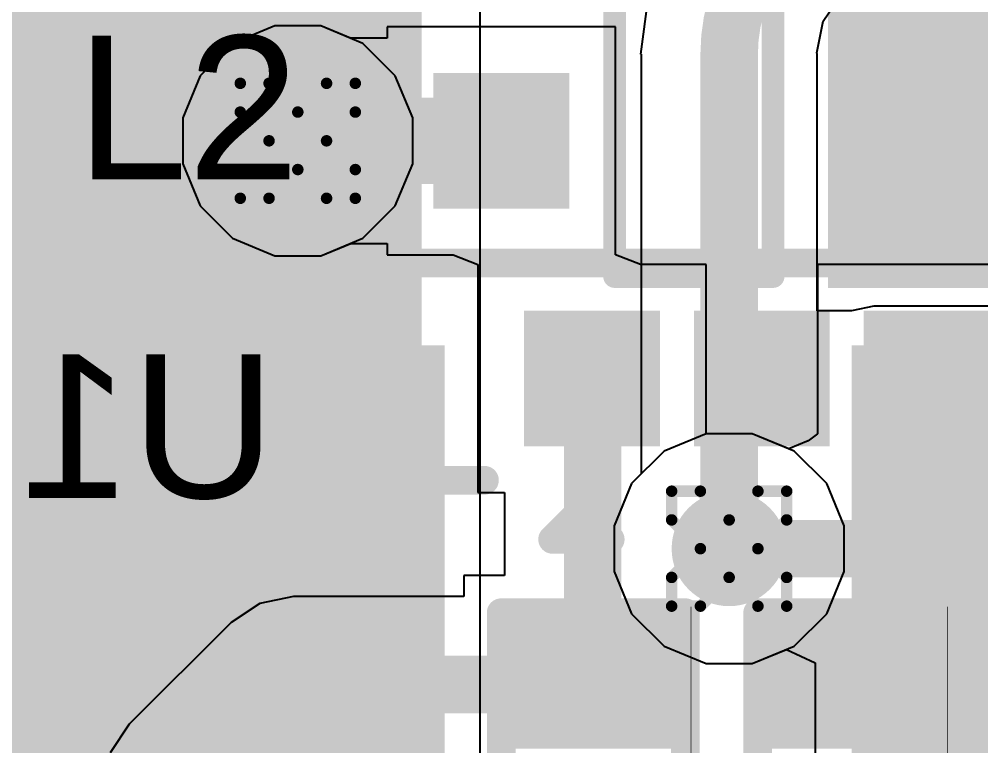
# Model space of a CAD drawing. Header units: inches. Extents: x -0.5 to 14, y -0.2 to 4.7.
# Drawn here: x 0.0632 to 0.2304, y 1.2254 to 1.3517 of the extents above; entities that cross this region are included whole.
import ezdxf

# ---------------------------------------------------------------- set-up
doc = ezdxf.new("R2010")
doc.units = ezdxf.units.IN
doc.header["$MEASUREMENT"] = 0
for name, color, linetype in [('Bottom Layer', 5, 'Continuous'), ('Bottom Overlay', 54, 'Continuous'), ('Bottom Paste', 16, 'Continuous'), ('Bottom Solder', 6, 'Continuous'), ('Drill Drawing', 1, 'Continuous'), ('GND', 16, 'Continuous'), ('POWER', 76, 'Continuous'), ('Top Layer', 1, 'Continuous'), ('Top Overlay', 2, 'Continuous'), ('Top Paste', 8, 'Continuous'), ('Top Solder', 216, 'Continuous'), ('Via Holes', 16, 'Continuous')]:
    doc.layers.add(name, color=color, linetype=linetype)
doc.styles.add('Arial', font='', dxfattribs={"height": 0.2})
doc.styles.get('Arial').set_extended_font_data('Arial')

# ---------------------------------------------------------------- blocks, each defined once
blk = doc.blocks.new('R___0402_B_5')
at = {"layer": 'Bottom Layer'}
for points in [[(-0.009500000000000001, 0.0125), (-0.009499999999999998, -0.0125), (-0.0275, -0.0125), (-0.0275, 0.0125)], [(0.0275001, 0.0125), (0.0275001, -0.0125), (0.009500100000000001, -0.0125), (0.0095001, 0.0125)]]:
    blk.add_hatch(color=5, dxfattribs=at).paths.add_polyline_path(points)
at = {"layer": 'Bottom Paste'}
for points in [[(-0.009500000000000001, 0.0125), (-0.009499999999999998, -0.0125), (-0.0275, -0.0125), (-0.0275, 0.0125)], [(0.0275001, 0.0125), (0.0275001, -0.0125), (0.009500100000000001, -0.0125), (0.0095001, 0.0125)]]:
    blk.add_hatch(color=16, dxfattribs=at).paths.add_polyline_path(points)
at = {"layer": 'Bottom Solder'}
for points in [[(-0.007334600000000002, 0.0146654), (-0.007334599999999998, -0.0146654), (-0.0296654, -0.0146654), (-0.0296654, 0.0146654)], [(0.0296655, 0.0146654), (0.0296655, -0.0146654), (0.007334700000000001, -0.0146654), (0.007334699999999999, 0.0146654)]]:
    blk.add_hatch(color=6, dxfattribs=at).paths.add_polyline_path(points)
at = {"layer": 'Bottom Overlay'}
for points in [[(0.031, 0.016, 0.005, 0.005, 0), (-0.031, 0.016, 0.005, 0.005, 0)], [(-0.031, -0.016, 0.005, 0.005, 0), (-0.031, 0.016, 0.005, 0.005, 0)], [(0.031, -0.016, 0.005, 0.005, 0), (0.031, 0.016, 0.005, 0.005, 0)], [(0.032, 0.017, 0.000127, 0.000127, 0), (-0.0319999, 0.017, 0.000127, 0.000127, 0)], [(0.031, -0.016, 0.005, 0.005, 0), (-0.031, -0.016, 0.005, 0.005, 0)]]:
    blk.add_lwpolyline(points, format="xyseb", dxfattribs=at)
for points in [[(-0.03225, 0.016, 0.0025, 0.0025, 1), (-0.02975, 0.016, 0.0025, 0.0025, 1)], [(-0.03225, 0.016, 0.0025, 0.0025, 1), (-0.02975, 0.016, 0.0025, 0.0025, 1)], [(0.02975, 0.016, 0.0025, 0.0025, 1), (0.03225, 0.016, 0.0025, 0.0025, 1)], [(0.02975, 0.016, 0.0025, 0.0025, 1), (0.03225, 0.016, 0.0025, 0.0025, 1)], [(-0.0320316, 0.017, 6.35e-05, 6.35e-05, 1), (-0.0319682, 0.017, 6.35e-05, 6.35e-05, 1)], [(0.0319683, 0.017, 6.35e-05, 6.35e-05, 1), (0.0320317, 0.017, 6.35e-05, 6.35e-05, 1)], [(-0.03225, -0.016, 0.0025, 0.0025, 1), (-0.02975, -0.016, 0.0025, 0.0025, 1)], [(-0.03225, -0.016, 0.0025, 0.0025, 1), (-0.02975, -0.016, 0.0025, 0.0025, 1)], [(0.02975, -0.016, 0.0025, 0.0025, 1), (0.03225, -0.016, 0.0025, 0.0025, 1)], [(0.02975, -0.016, 0.0025, 0.0025, 1), (0.03225, -0.016, 0.0025, 0.0025, 1)]]:
    blk.add_lwpolyline(points, format="xyseb", close=True, dxfattribs=at)
blk = doc.blocks.new('R___0402_B_6')
at = {"layer": 'Bottom Layer'}
for points in [[(-0.009500000000000001, 0.0125), (-0.009499999999999998, -0.0125), (-0.0275, -0.0125), (-0.0275, 0.0125)], [(0.0275001, 0.0125), (0.0275001, -0.0125), (0.009500100000000001, -0.0125), (0.0095001, 0.0125)]]:
    blk.add_hatch(color=5, dxfattribs=at).paths.add_polyline_path(points)
at = {"layer": 'Bottom Paste'}
for points in [[(-0.009500000000000001, 0.0125), (-0.009499999999999998, -0.0125), (-0.0275, -0.0125), (-0.0275, 0.0125)], [(0.0275001, 0.0125), (0.0275001, -0.0125), (0.009500100000000001, -0.0125), (0.0095001, 0.0125)]]:
    blk.add_hatch(color=16, dxfattribs=at).paths.add_polyline_path(points)
at = {"layer": 'Bottom Solder'}
for points in [[(-0.007334600000000002, 0.0146654), (-0.007334599999999998, -0.0146654), (-0.0296654, -0.0146654), (-0.0296654, 0.0146654)], [(0.0296655, 0.0146654), (0.0296655, -0.0146654), (0.007334700000000001, -0.0146654), (0.007334699999999999, 0.0146654)]]:
    blk.add_hatch(color=6, dxfattribs=at).paths.add_polyline_path(points)
at = {"layer": 'Bottom Overlay'}
for points in [[(0.031, 0.016, 0.005, 0.005, 0), (-0.031, 0.016, 0.005, 0.005, 0)], [(-0.031, -0.016, 0.005, 0.005, 0), (-0.031, 0.016, 0.005, 0.005, 0)], [(0.031, -0.016, 0.005, 0.005, 0), (0.031, 0.016, 0.005, 0.005, 0)], [(0.032, 0.017, 0.000127, 0.000127, 0), (-0.0319999, 0.017, 0.000127, 0.000127, 0)], [(0.031, -0.016, 0.005, 0.005, 0), (-0.031, -0.016, 0.005, 0.005, 0)]]:
    blk.add_lwpolyline(points, format="xyseb", dxfattribs=at)
for points in [[(-0.03225, 0.016, 0.0025, 0.0025, 1), (-0.02975, 0.016, 0.0025, 0.0025, 1)], [(-0.03225, 0.016, 0.0025, 0.0025, 1), (-0.02975, 0.016, 0.0025, 0.0025, 1)], [(0.02975, 0.016, 0.0025, 0.0025, 1), (0.03225, 0.016, 0.0025, 0.0025, 1)], [(0.02975, 0.016, 0.0025, 0.0025, 1), (0.03225, 0.016, 0.0025, 0.0025, 1)], [(-0.0320316, 0.017, 6.35e-05, 6.35e-05, 1), (-0.0319682, 0.017, 6.35e-05, 6.35e-05, 1)], [(0.0319683, 0.017, 6.35e-05, 6.35e-05, 1), (0.0320317, 0.017, 6.35e-05, 6.35e-05, 1)], [(-0.03225, -0.016, 0.0025, 0.0025, 1), (-0.02975, -0.016, 0.0025, 0.0025, 1)], [(-0.03225, -0.016, 0.0025, 0.0025, 1), (-0.02975, -0.016, 0.0025, 0.0025, 1)], [(0.02975, -0.016, 0.0025, 0.0025, 1), (0.03225, -0.016, 0.0025, 0.0025, 1)], [(0.02975, -0.016, 0.0025, 0.0025, 1), (0.03225, -0.016, 0.0025, 0.0025, 1)]]:
    blk.add_lwpolyline(points, format="xyseb", close=True, dxfattribs=at)
blk = doc.blocks.new('VL53L5CXV0GC_1_B_22')
at = {"layer": 'Bottom Layer'}
for points in [[(0.0196875, 0.0511775), (0.0393725, 0.0511775), (0.0393725, 0.0314925), (0.0196875, 0.0314925)], [(0.0492175, 0.0511775), (0.0689025, 0.0511775), (0.0689025, 0.0314925), (0.0492175, 0.0314925)], [(0.0787375, 0.0511775), (0.0984225, 0.0511775), (0.0984225, 0.0314925), (0.0787375, 0.0314925)], [(-0.0455905, 0.023617), (0.0455905, 0.023617), (0.0455905, -0.023627), (-0.0455905, -0.023627)], [(0.0944875, 0.0098375), (0.1141725, 0.0098375), (0.1141725, -0.0098475), (0.0944875, -0.0098475)]]:
    blk.add_hatch(color=5, dxfattribs=at).paths.add_polyline_path(points)
at = {"layer": 'Bottom Paste'}
for points in [[(0.0196875, 0.0511775), (0.0393725, 0.0511775), (0.0393725, 0.0314925), (0.0196875, 0.0314925)], [(0.0492175, 0.0511775), (0.0689025, 0.0511775), (0.0689025, 0.0314925), (0.0492175, 0.0314925)], [(0.0787375, 0.0511775), (0.0984225, 0.0511775), (0.0984225, 0.0314925), (0.0787375, 0.0314925)], [(-0.0455905, 0.023617), (0.0455905, 0.023617), (0.0455905, -0.023627), (-0.0455905, -0.023627)], [(0.0944875, 0.0098375), (0.1141725, 0.0098375), (0.1141725, -0.0098475), (0.0944875, -0.0098475)]]:
    blk.add_hatch(color=16, dxfattribs=at).paths.add_polyline_path(points)
at = {"layer": 'Bottom Solder'}
for points in [[(0.017719, 0.053146), (0.041341, 0.053146), (0.041341, 0.029524), (0.017719, 0.029524)], [(0.047249, 0.053146), (0.070871, 0.053146), (0.070871, 0.029524), (0.047249, 0.029524)], [(0.076769, 0.053146), (0.100391, 0.053146), (0.100391, 0.029524), (0.076769, 0.029524)], [(-0.047559, 0.0255855), (0.047559, 0.0255855), (0.047559, -0.0255955), (-0.047559, -0.0255955)], [(0.092519, 0.011806), (0.116141, 0.011806), (0.116141, -0.011816), (0.092519, -0.011816)]]:
    blk.add_hatch(color=6, dxfattribs=at).paths.add_polyline_path(points)
at = {"layer": 'Bottom Overlay'}
for points in [[(0.09542, 0.069335, 0.005, 0.005, 0), (0.08542, 0.069335, 0.005, 0.005, 0)], [(0.09042, 0.064335, 0.005, 0.005, 0), (0.08542, 0.069335, 0.005, 0.005, 0)], [(0.09542, 0.069335, 0.005, 0.005, 0), (0.09042, 0.064335, 0.005, 0.005, 0)], [(0.125987, 0.059054, 0.005, 0.005, 0), (0.107285, 0.0590539, 0.005, 0.005, 0)], [(0.125987, 0.059054, 0.005, 0.005, 0), (0.125987, -0.059056, 0.005, 0.005, 0)], [(0.05709, 0.023615, 0.003937, 0.003937, 0), (0.05709, -0.023625, 0.003937, 0.003937, 0)], [(0.08465, 0.0236149, 0.003937, 0.003937, 0), (0.05709, 0.023615, 0.003937, 0.003937, 0)], [(0.08465, 0.0236149, 0.003937, 0.003937, 0), (0.08465, -0.023625, 0.003937, 0.003937, 0)]]:
    blk.add_lwpolyline(points, format="xyseb", dxfattribs=at)
for points in [[(0.08417, 0.069335, 0.0025, 0.0025, 1), (0.08667, 0.069335, 0.0025, 0.0025, 1)], [(0.08417, 0.069335, 0.0025, 0.0025, 1), (0.08667, 0.069335, 0.0025, 0.0025, 1)], [(0.09417, 0.069335, 0.0025, 0.0025, 1), (0.09667, 0.069335, 0.0025, 0.0025, 1)], [(0.09417, 0.069335, 0.0025, 0.0025, 1), (0.09667, 0.069335, 0.0025, 0.0025, 1)], [(0.08917, 0.064335, 0.0025, 0.0025, 1), (0.09167, 0.064335, 0.0025, 0.0025, 1)], [(0.08917, 0.064335, 0.0025, 0.0025, 1), (0.09167, 0.064335, 0.0025, 0.0025, 1)], [(0.106035, 0.0590539, 0.0025, 0.0025, 1), (0.108535, 0.0590539, 0.0025, 0.0025, 1)], [(0.124737, 0.059054, 0.0025, 0.0025, 1), (0.127237, 0.059054, 0.0025, 0.0025, 1)], [(0.124737, 0.059054, 0.0025, 0.0025, 1), (0.127237, 0.059054, 0.0025, 0.0025, 1)], [(0.0561058, 0.023615, 0.0019685, 0.0019685, 1), (0.0580742, 0.023615, 0.0019685, 0.0019685, 1)], [(0.0561058, 0.023615, 0.0019685, 0.0019685, 1), (0.0580742, 0.023615, 0.0019685, 0.0019685, 1)], [(0.0836658, 0.0236149, 0.0019685, 0.0019685, 1), (0.0856342, 0.0236149, 0.0019685, 0.0019685, 1)], [(0.0836658, 0.0236149, 0.0019685, 0.0019685, 1), (0.0856342, 0.0236149, 0.0019685, 0.0019685, 1)]]:
    blk.add_lwpolyline(points, format="xyseb", close=True, dxfattribs=at)
blk = doc.blocks.new('VLS5045EX_3R3N_24')
at = {"layer": 'Top Layer'}
for points in [[(-0.10236215, 0.08267715), (-0.03937005, 0.08267715), (-0.03937005, -0.08267715), (-0.10236215, -0.08267715)], [(0.03937015, 0.08267715), (0.10236225, 0.08267715), (0.10236225, -0.08267715), (0.03937015, -0.08267715)]]:
    blk.add_hatch(color=1, dxfattribs=at).paths.add_polyline_path(points)
at = {"layer": 'Top Paste'}
for points in [[(-0.10236215, 0.08267715), (-0.03937005, 0.08267715), (-0.03937005, -0.08267715), (-0.10236215, -0.08267715)], [(0.03937015, 0.08267715), (0.10236225, 0.08267715), (0.10236225, -0.08267715), (0.03937015, -0.08267715)]]:
    blk.add_hatch(color=8, dxfattribs=at).paths.add_polyline_path(points)
at = {"layer": 'Top Solder'}
for points in [[(-0.10636215, 0.08667715), (-0.03537005, 0.08667715), (-0.03537005, -0.08667715), (-0.10636215, -0.08667715)], [(0.03537015, 0.08667715), (0.10636225, 0.08667715), (0.10636225, -0.08667715), (0.03537015, -0.08667715)]]:
    blk.add_hatch(color=216, dxfattribs=at).paths.add_polyline_path(points)
at = {"layer": 'Top Overlay'}
for points in [[(-0.1, 0.101, 0.005, 0.005, 0), (0.1, 0.101, 0.005, 0.005, 0)], [(-0.1, 0.091, 0.005, 0.005, 0), (-0.1, 0.101, 0.005, 0.005, 0)]]:
    blk.add_lwpolyline(points, format="xyseb", dxfattribs=at)
for points in [[(-0.10125, 0.101, 0.0025, 0.0025, 1), (-0.09875, 0.101, 0.0025, 0.0025, 1)], [(-0.10125, 0.101, 0.0025, 0.0025, 1), (-0.09875, 0.101, 0.0025, 0.0025, 1)], [(-0.10125, 0.091, 0.0025, 0.0025, 1), (-0.09875, 0.091, 0.0025, 0.0025, 1)]]:
    blk.add_lwpolyline(points, format="xyseb", close=True, dxfattribs=at)

msp = doc.modelspace()

# ---------------------------------------------------------------- hatches: boundary and pattern name
at = {"layer": 'Bottom Layer'}
h = msp.add_hatch(color=5, dxfattribs=at)
edge = h.paths.add_edge_path()
edge.add_arc((0.1116363, 1.3305905), 0.01, 0, 360)
h = msp.add_hatch(color=5, dxfattribs=at)
edge = h.paths.add_edge_path()
edge.add_arc((0.1866309, 1.2596406), 0.01, 0, 360)
at = {"layer": 'GND'}
h = msp.add_hatch(color=16, dxfattribs=at)
edge = h.paths.add_edge_path()
edge.add_arc((0.1116363, 1.3305905), 0.01, 0, 360)
h = msp.add_hatch(color=16, dxfattribs=at)
edge = h.paths.add_edge_path()
edge.add_arc((0.1866309, 1.2596406), 0.01, 0, 360)
at = {"layer": 'POWER'}
h = msp.add_hatch(color=76, dxfattribs=at)
edge = h.paths.add_edge_path()
edge.add_arc((0.1116363, 1.3305905), 0.01, 0, 360)
h = msp.add_hatch(color=76, dxfattribs=at)
edge = h.paths.add_edge_path()
edge.add_arc((0.1866309, 1.2596406), 0.01, 0, 360)
at = {"layer": 'Top Layer'}
for points in [[(-0.0962232, 1.2265658), (0.133161, 1.2265658), (0.133161, 1.3633436), (-0.0962232, 1.3633436)], [(0.0324173, 1.1256471), (0.1331609, 1.1256471), (0.1331609, 1.3633435), (0.0324173, 1.3633435)], [(0.2117898, 1.1026378), (0.2852388, 1.1026378), (0.2852388, 1.2916142), (0.2117898, 1.2916142)], [(0.2152926, 1.1823987), (0.3831832, 1.1823987), (0.3831832, 1.2916141), (0.2152926, 1.2916141)]]:
    msp.add_hatch(color=1, dxfattribs=at).paths.add_polyline_path(points)
h = msp.add_hatch(color=1, dxfattribs=at)
edge = h.paths.add_edge_path()
edge.add_arc((0.1116363, 1.3305905), 0.01, 0, 360)
h = msp.add_hatch(color=1, dxfattribs=at)
edge = h.paths.add_edge_path()
edge.add_arc((0.1866309, 1.2596406), 0.01, 0, 360)
at = {"layer": 'Via Holes'}
h = msp.add_hatch(color=7, dxfattribs=at)
edge = h.paths.add_edge_path()
edge.add_arc((0.1116363, 1.3305905), 0.005, 0, 360)
h = msp.add_hatch(color=7, dxfattribs=at)
edge = h.paths.add_edge_path()
edge.add_arc((0.1866309, 1.2596406), 0.005, 0, 360)

# ---------------------------------------------------------------- linework, layer by layer
at = {"layer": 'Bottom Layer'}
for p, q in [((0.1076581, 1.3505905), (0.1003072, 1.3475457)), ((0.1156145, 1.3505905), (0.1076581, 1.3505905)), ((0.1208165, 1.3484358), (0.1156145, 1.3505905)), ((0.1668768, 1.350438), (0.1271918, 1.350438)), ((0.1271918, 1.350438), (0.1271918, 1.3484358)), ((0.1668768, 1.3140981), (0.1668768, 1.350438)), ((0.1003072, 1.3475457), (0.0946811, 1.3419196)), ((0.1271918, 1.3484358), (0.1208165, 1.3484358)), ((0.0946811, 1.3419196), (0.0916363, 1.3345687)), ((0.0916363, 1.3345687), (0.0916363, 1.3266123)), ((0.0916363, 1.3266123), (0.0946811, 1.3192614)), ((0.0946811, 1.3192614), (0.1003072, 1.3136353)), ((0.1668769, 1.3107531), (0.1668768, 1.3140981)), ((0.1003072, 1.3136353), (0.1076581, 1.3105905)), ((0.1156145, 1.3105905), (0.1208285, 1.3127502)), ((0.1208285, 1.3127502), (0.1271918, 1.3127502)), ((0.1271918, 1.3127502), (0.1271918, 1.310753)), ((0.1271918, 1.310753), (0.1386273, 1.310753)), ((0.1386273, 1.310753), (0.1429417, 1.3090979)), ((0.1711913, 1.309098), (0.1668769, 1.3107531)), ((0.1076581, 1.3105905), (0.1156145, 1.3105905)), ((0.1429417, 1.3090979), (0.1429418, 1.3057529)), ((0.1826268, 1.309098), (0.1711913, 1.309098)), ((0.1826268, 1.279658), (0.1826268, 1.309098)), ((0.3007368, 1.309098), (0.2019918, 1.309098)), ((0.2019918, 1.309098), (0.2019918, 1.2796351)), ((0.1429418, 1.3057529), (0.1429418, 1.269413)), ((0.1826528, 1.2796406), (0.1826268, 1.279658)), ((0.1906091, 1.2796406), (0.1826528, 1.2796406)), ((0.1969917, 1.2769969), (0.1906091, 1.2796406)), ((0.2019918, 1.2796351), (0.2003794, 1.2784197)), ((0.2003794, 1.2784197), (0.1969917, 1.2769969)), ((0.1429418, 1.269413), (0.1475983, 1.269413)), ((0.1475983, 1.269413), (0.1475983, 1.255)), ((0.1475983, 1.255), (0.1405, 1.255)), ((0.1405, 1.255), (0.1405, 1.2512939)), ((0.1108696, 1.2512939), (0.1050169, 1.2501297)), ((0.1405, 1.2512939), (0.1108696, 1.2512939)), ((0.1050169, 1.2501297), (0.1000552, 1.2468145)), ((0.1000552, 1.2468145), (0.0823403, 1.2290995)), ((0.0823403, 1.2290995), (0.079025, 1.2241378))]:
    msp.add_line(p, q, dxfattribs=at)
for points in [[(0.1116388, 1.330593, 0.015, 0.015, 0), (0.1470318, 1.330593, 0.015, 0.015, 0)], [(0.1116363, 1.3305905, 0.008, 0.008, 0), (0.1116388, 1.330593, 0.008, 0.008, 0)], [(0.1470318, 1.330593, 0.008, 0.008, 0), (0.1470343, 1.3305955, 0.008, 0.008, 0)], [(0.1627843, 1.2892555, 0.01, 0.01, 0), (0.1628922, 1.2891476, 0.01, 0.01, 0)], [(0.1628922, 1.2361078, 0.01, 0.01, 0), (0.1628922, 1.2891476, 0.01, 0.01, 0)], [(0.2218343, 1.2545661, 0.01, 0.01, 0), (0.2218343, 1.2892555, 0.01, 0.01, 0)], [(0.1866309, 1.2596406, 0.01, 0.01, 0), (0.2167598, 1.2596406, 0.01, 0.01, 0)], [(0.2167598, 1.2596406, 0.01, 0.01, 0), (0.2218343, 1.2545661, 0.01, 0.01, 0)], [(0.2218343, 1.24801, 0.01, 0.01, 0), (0.2218343, 1.2545661, 0.01, 0.01, 0)], [(0.2140976, 1.2402733, 0.01, 0.01, 0), (0.2218343, 1.24801, 0.01, 0.01, 0)], [(0.2124535, 1.2373559, 0.01, 0.01, 0), (0.2140976, 1.239, 0.01, 0.01, 0)], [(0.2140976, 1.239, 0.01, 0.01, 0), (0.2140976, 1.2402733, 0.01, 0.01, 0)], [(0.2111802, 1.2373559, 0.01, 0.01, 0), (0.2124535, 1.2373559, 0.01, 0.01, 0)], [(0.0931547, 1.2182851, 0.01, 0.01, 0), (0.1108696, 1.236, 0.01, 0.01, 0)], [(0.1108696, 1.236, 0.01, 0.01, 0), (0.163, 1.236, 0.01, 0.01, 0)], [(0.1628922, 1.2361078, 0.01, 0.01, 0), (0.163, 1.236, 0.01, 0.01, 0)], [(0.2110976, 1.1989999, 0.01, 0.01, 0), (0.2442237, 1.232126, 0.01, 0.01, 0)]]:
    msp.add_lwpolyline(points, format="xyseb", dxfattribs=at)
for points in [[(0.1078888, 1.330593, 0.0075, 0.0075, 1), (0.1153888, 1.330593, 0.0075, 0.0075, 1)], [(0.1432818, 1.330593, 0.0075, 0.0075, 1), (0.1507818, 1.330593, 0.0075, 0.0075, 1)], [(0.1096363, 1.3305905, 0.004, 0.004, 1), (0.1136363, 1.3305905, 0.004, 0.004, 1)], [(0.1096388, 1.330593, 0.004, 0.004, 1), (0.1136388, 1.330593, 0.004, 0.004, 1)], [(0.1450318, 1.330593, 0.004, 0.004, 1), (0.1490318, 1.330593, 0.004, 0.004, 1)], [(0.1450343, 1.3305955, 0.004, 0.004, 1), (0.1490343, 1.3305955, 0.004, 0.004, 1)], [(0.1602843, 1.2892555, 0.005, 0.005, 1), (0.1652843, 1.2892555, 0.005, 0.005, 1)], [(0.1603922, 1.2891476, 0.005, 0.005, 1), (0.1653922, 1.2891476, 0.005, 0.005, 1)], [(0.1603922, 1.2891476, 0.005, 0.005, 1), (0.1653922, 1.2891476, 0.005, 0.005, 1)], [(0.2193343, 1.2892555, 0.005, 0.005, 1), (0.2243343, 1.2892555, 0.005, 0.005, 1)], [(0.1841309, 1.2596406, 0.005, 0.005, 1), (0.1891309, 1.2596406, 0.005, 0.005, 1)], [(0.2142598, 1.2596406, 0.005, 0.005, 1), (0.2192598, 1.2596406, 0.005, 0.005, 1)], [(0.2142598, 1.2596406, 0.005, 0.005, 1), (0.2192598, 1.2596406, 0.005, 0.005, 1)], [(0.2193343, 1.2545661, 0.005, 0.005, 1), (0.2243343, 1.2545661, 0.005, 0.005, 1)], [(0.2193343, 1.2545661, 0.005, 0.005, 1), (0.2243343, 1.2545661, 0.005, 0.005, 1)], [(0.2193343, 1.2545661, 0.005, 0.005, 1), (0.2243343, 1.2545661, 0.005, 0.005, 1)], [(0.2193343, 1.24801, 0.005, 0.005, 1), (0.2243343, 1.24801, 0.005, 0.005, 1)], [(0.2193343, 1.24801, 0.005, 0.005, 1), (0.2243343, 1.24801, 0.005, 0.005, 1)], [(0.2115976, 1.2402733, 0.005, 0.005, 1), (0.2165976, 1.2402733, 0.005, 0.005, 1)], [(0.2115976, 1.2402733, 0.005, 0.005, 1), (0.2165976, 1.2402733, 0.005, 0.005, 1)], [(0.2115976, 1.239, 0.005, 0.005, 1), (0.2165976, 1.239, 0.005, 0.005, 1)], [(0.2115976, 1.239, 0.005, 0.005, 1), (0.2165976, 1.239, 0.005, 0.005, 1)], [(0.2086802, 1.2373559, 0.005, 0.005, 1), (0.2136802, 1.2373559, 0.005, 0.005, 1)], [(0.2099535, 1.2373559, 0.005, 0.005, 1), (0.2149535, 1.2373559, 0.005, 0.005, 1)], [(0.2099535, 1.2373559, 0.005, 0.005, 1), (0.2149535, 1.2373559, 0.005, 0.005, 1)], [(0.1083696, 1.236, 0.005, 0.005, 1), (0.1133696, 1.236, 0.005, 0.005, 1)], [(0.1083696, 1.236, 0.005, 0.005, 1), (0.1133696, 1.236, 0.005, 0.005, 1)], [(0.1603922, 1.2361078, 0.005, 0.005, 1), (0.1653922, 1.2361078, 0.005, 0.005, 1)], [(0.1603922, 1.2361078, 0.005, 0.005, 1), (0.1653922, 1.2361078, 0.005, 0.005, 1)], [(0.1605, 1.236, 0.005, 0.005, 1), (0.1655, 1.236, 0.005, 0.005, 1)], [(0.1605, 1.236, 0.005, 0.005, 1), (0.1655, 1.236, 0.005, 0.005, 1)]]:
    msp.add_lwpolyline(points, format="xyseb", close=True, dxfattribs=at)
at = {"layer": 'Drill Drawing'}
for points in [[(0.1016363, 1.3355905, 0.002, 0.002, 0), (0.1016363, 1.3405905, 0.002, 0.002, 0)], [(0.1016363, 1.3405905, 0.002, 0.002, 0), (0.1066363, 1.3405905, 0.002, 0.002, 0)], [(0.1066363, 1.3405905, 0.002, 0.002, 0), (0.1116363, 1.3355905, 0.002, 0.002, 0)], [(0.1116363, 1.3355905, 0.002, 0.002, 0), (0.1166363, 1.3405905, 0.002, 0.002, 0)], [(0.1166363, 1.3405905, 0.002, 0.002, 0), (0.1216363, 1.3405905, 0.002, 0.002, 0)], [(0.1216363, 1.3355905, 0.002, 0.002, 0), (0.1216363, 1.3405905, 0.002, 0.002, 0)], [(0.1016363, 1.3355905, 0.002, 0.002, 0), (0.1066363, 1.3305905, 0.002, 0.002, 0)], [(0.1166363, 1.3305905, 0.002, 0.002, 0), (0.1216363, 1.3355905, 0.002, 0.002, 0)], [(0.1016363, 1.3255905, 0.002, 0.002, 0), (0.1066363, 1.3305905, 0.002, 0.002, 0)], [(0.1166363, 1.3305905, 0.002, 0.002, 0), (0.1216363, 1.3255905, 0.002, 0.002, 0)], [(0.1016363, 1.3205905, 0.002, 0.002, 0), (0.1016363, 1.3255905, 0.002, 0.002, 0)], [(0.1066363, 1.3205905, 0.002, 0.002, 0), (0.1116363, 1.3255905, 0.002, 0.002, 0)], [(0.1116363, 1.3255905, 0.002, 0.002, 0), (0.1166363, 1.3205905, 0.002, 0.002, 0)], [(0.1216363, 1.3205905, 0.002, 0.002, 0), (0.1216363, 1.3255905, 0.002, 0.002, 0)], [(0.1016363, 1.3205905, 0.002, 0.002, 0), (0.1066363, 1.3205905, 0.002, 0.002, 0)], [(0.1166363, 1.3205905, 0.002, 0.002, 0), (0.1216363, 1.3205905, 0.002, 0.002, 0)], [(0.1766309, 1.2646406, 0.002, 0.002, 0), (0.1766309, 1.2696406, 0.002, 0.002, 0)], [(0.1766309, 1.2696406, 0.002, 0.002, 0), (0.1816309, 1.2696406, 0.002, 0.002, 0)], [(0.1816309, 1.2696406, 0.002, 0.002, 0), (0.1866309, 1.2646406, 0.002, 0.002, 0)], [(0.1866309, 1.2646406, 0.002, 0.002, 0), (0.1916309, 1.2696406, 0.002, 0.002, 0)], [(0.1916309, 1.2696406, 0.002, 0.002, 0), (0.1966309, 1.2696406, 0.002, 0.002, 0)], [(0.1966309, 1.2646406, 0.002, 0.002, 0), (0.1966309, 1.2696406, 0.002, 0.002, 0)], [(0.1766309, 1.2646406, 0.002, 0.002, 0), (0.1816309, 1.2596406, 0.002, 0.002, 0)], [(0.1916309, 1.2596406, 0.002, 0.002, 0), (0.1966309, 1.2646406, 0.002, 0.002, 0)], [(0.1766309, 1.2546406, 0.002, 0.002, 0), (0.1816309, 1.2596406, 0.002, 0.002, 0)], [(0.1916309, 1.2596406, 0.002, 0.002, 0), (0.1966309, 1.2546406, 0.002, 0.002, 0)], [(0.1766309, 1.2496406, 0.002, 0.002, 0), (0.1766309, 1.2546406, 0.002, 0.002, 0)], [(0.1816309, 1.2496406, 0.002, 0.002, 0), (0.1866309, 1.2546406, 0.002, 0.002, 0)], [(0.1866309, 1.2546406, 0.002, 0.002, 0), (0.1916309, 1.2496406, 0.002, 0.002, 0)], [(0.1966309, 1.2496406, 0.002, 0.002, 0), (0.1966309, 1.2546406, 0.002, 0.002, 0)], [(0.1766309, 1.2496406, 0.002, 0.002, 0), (0.1816309, 1.2496406, 0.002, 0.002, 0)], [(0.1916309, 1.2496406, 0.002, 0.002, 0), (0.1966309, 1.2496406, 0.002, 0.002, 0)]]:
    msp.add_lwpolyline(points, format="xyseb", dxfattribs=at)
for points in [[(0.1011363, 1.3405905, 0.001, 0.001, 1), (0.1021363, 1.3405905, 0.001, 0.001, 1)], [(0.1011363, 1.3405905, 0.001, 0.001, 1), (0.1021363, 1.3405905, 0.001, 0.001, 1)], [(0.1061363, 1.3405905, 0.001, 0.001, 1), (0.1071363, 1.3405905, 0.001, 0.001, 1)], [(0.1061363, 1.3405905, 0.001, 0.001, 1), (0.1071363, 1.3405905, 0.001, 0.001, 1)], [(0.1161363, 1.3405905, 0.001, 0.001, 1), (0.1171363, 1.3405905, 0.001, 0.001, 1)], [(0.1161363, 1.3405905, 0.001, 0.001, 1), (0.1171363, 1.3405905, 0.001, 0.001, 1)], [(0.1211363, 1.3405905, 0.001, 0.001, 1), (0.1221363, 1.3405905, 0.001, 0.001, 1)], [(0.1211363, 1.3405905, 0.001, 0.001, 1), (0.1221363, 1.3405905, 0.001, 0.001, 1)], [(0.1011363, 1.3355905, 0.001, 0.001, 1), (0.1021363, 1.3355905, 0.001, 0.001, 1)], [(0.1011363, 1.3355905, 0.001, 0.001, 1), (0.1021363, 1.3355905, 0.001, 0.001, 1)], [(0.1111363, 1.3355905, 0.001, 0.001, 1), (0.1121363, 1.3355905, 0.001, 0.001, 1)], [(0.1111363, 1.3355905, 0.001, 0.001, 1), (0.1121363, 1.3355905, 0.001, 0.001, 1)], [(0.1211363, 1.3355905, 0.001, 0.001, 1), (0.1221363, 1.3355905, 0.001, 0.001, 1)], [(0.1211363, 1.3355905, 0.001, 0.001, 1), (0.1221363, 1.3355905, 0.001, 0.001, 1)], [(0.1061363, 1.3305905, 0.001, 0.001, 1), (0.1071363, 1.3305905, 0.001, 0.001, 1)], [(0.1061363, 1.3305905, 0.001, 0.001, 1), (0.1071363, 1.3305905, 0.001, 0.001, 1)], [(0.1161363, 1.3305905, 0.001, 0.001, 1), (0.1171363, 1.3305905, 0.001, 0.001, 1)], [(0.1161363, 1.3305905, 0.001, 0.001, 1), (0.1171363, 1.3305905, 0.001, 0.001, 1)], [(0.1011363, 1.3255905, 0.001, 0.001, 1), (0.1021363, 1.3255905, 0.001, 0.001, 1)], [(0.1011363, 1.3255905, 0.001, 0.001, 1), (0.1021363, 1.3255905, 0.001, 0.001, 1)], [(0.1111363, 1.3255905, 0.001, 0.001, 1), (0.1121363, 1.3255905, 0.001, 0.001, 1)], [(0.1111363, 1.3255905, 0.001, 0.001, 1), (0.1121363, 1.3255905, 0.001, 0.001, 1)], [(0.1211363, 1.3255905, 0.001, 0.001, 1), (0.1221363, 1.3255905, 0.001, 0.001, 1)], [(0.1211363, 1.3255905, 0.001, 0.001, 1), (0.1221363, 1.3255905, 0.001, 0.001, 1)], [(0.1011363, 1.3205905, 0.001, 0.001, 1), (0.1021363, 1.3205905, 0.001, 0.001, 1)], [(0.1011363, 1.3205905, 0.001, 0.001, 1), (0.1021363, 1.3205905, 0.001, 0.001, 1)], [(0.1061363, 1.3205905, 0.001, 0.001, 1), (0.1071363, 1.3205905, 0.001, 0.001, 1)], [(0.1061363, 1.3205905, 0.001, 0.001, 1), (0.1071363, 1.3205905, 0.001, 0.001, 1)], [(0.1161363, 1.3205905, 0.001, 0.001, 1), (0.1171363, 1.3205905, 0.001, 0.001, 1)], [(0.1161363, 1.3205905, 0.001, 0.001, 1), (0.1171363, 1.3205905, 0.001, 0.001, 1)], [(0.1211363, 1.3205905, 0.001, 0.001, 1), (0.1221363, 1.3205905, 0.001, 0.001, 1)], [(0.1211363, 1.3205905, 0.001, 0.001, 1), (0.1221363, 1.3205905, 0.001, 0.001, 1)], [(0.1761309, 1.2696406, 0.001, 0.001, 1), (0.1771309, 1.2696406, 0.001, 0.001, 1)], [(0.1761309, 1.2696406, 0.001, 0.001, 1), (0.1771309, 1.2696406, 0.001, 0.001, 1)], [(0.1811309, 1.2696406, 0.001, 0.001, 1), (0.1821309, 1.2696406, 0.001, 0.001, 1)], [(0.1811309, 1.2696406, 0.001, 0.001, 1), (0.1821309, 1.2696406, 0.001, 0.001, 1)], [(0.1911309, 1.2696406, 0.001, 0.001, 1), (0.1921309, 1.2696406, 0.001, 0.001, 1)], [(0.1911309, 1.2696406, 0.001, 0.001, 1), (0.1921309, 1.2696406, 0.001, 0.001, 1)], [(0.1961309, 1.2696406, 0.001, 0.001, 1), (0.1971309, 1.2696406, 0.001, 0.001, 1)], [(0.1961309, 1.2696406, 0.001, 0.001, 1), (0.1971309, 1.2696406, 0.001, 0.001, 1)], [(0.1761309, 1.2646406, 0.001, 0.001, 1), (0.1771309, 1.2646406, 0.001, 0.001, 1)], [(0.1761309, 1.2646406, 0.001, 0.001, 1), (0.1771309, 1.2646406, 0.001, 0.001, 1)], [(0.1861309, 1.2646406, 0.001, 0.001, 1), (0.1871309, 1.2646406, 0.001, 0.001, 1)], [(0.1861309, 1.2646406, 0.001, 0.001, 1), (0.1871309, 1.2646406, 0.001, 0.001, 1)], [(0.1961309, 1.2646406, 0.001, 0.001, 1), (0.1971309, 1.2646406, 0.001, 0.001, 1)], [(0.1961309, 1.2646406, 0.001, 0.001, 1), (0.1971309, 1.2646406, 0.001, 0.001, 1)], [(0.1811309, 1.2596406, 0.001, 0.001, 1), (0.1821309, 1.2596406, 0.001, 0.001, 1)], [(0.1811309, 1.2596406, 0.001, 0.001, 1), (0.1821309, 1.2596406, 0.001, 0.001, 1)], [(0.1911309, 1.2596406, 0.001, 0.001, 1), (0.1921309, 1.2596406, 0.001, 0.001, 1)], [(0.1911309, 1.2596406, 0.001, 0.001, 1), (0.1921309, 1.2596406, 0.001, 0.001, 1)], [(0.1761309, 1.2546406, 0.001, 0.001, 1), (0.1771309, 1.2546406, 0.001, 0.001, 1)], [(0.1761309, 1.2546406, 0.001, 0.001, 1), (0.1771309, 1.2546406, 0.001, 0.001, 1)], [(0.1861309, 1.2546406, 0.001, 0.001, 1), (0.1871309, 1.2546406, 0.001, 0.001, 1)], [(0.1861309, 1.2546406, 0.001, 0.001, 1), (0.1871309, 1.2546406, 0.001, 0.001, 1)], [(0.1961309, 1.2546406, 0.001, 0.001, 1), (0.1971309, 1.2546406, 0.001, 0.001, 1)], [(0.1961309, 1.2546406, 0.001, 0.001, 1), (0.1971309, 1.2546406, 0.001, 0.001, 1)], [(0.1761309, 1.2496406, 0.001, 0.001, 1), (0.1771309, 1.2496406, 0.001, 0.001, 1)], [(0.1761309, 1.2496406, 0.001, 0.001, 1), (0.1771309, 1.2496406, 0.001, 0.001, 1)], [(0.1811309, 1.2496406, 0.001, 0.001, 1), (0.1821309, 1.2496406, 0.001, 0.001, 1)], [(0.1811309, 1.2496406, 0.001, 0.001, 1), (0.1821309, 1.2496406, 0.001, 0.001, 1)], [(0.1911309, 1.2496406, 0.001, 0.001, 1), (0.1921309, 1.2496406, 0.001, 0.001, 1)], [(0.1911309, 1.2496406, 0.001, 0.001, 1), (0.1921309, 1.2496406, 0.001, 0.001, 1)], [(0.1961309, 1.2496406, 0.001, 0.001, 1), (0.1971309, 1.2496406, 0.001, 0.001, 1)], [(0.1961309, 1.2496406, 0.001, 0.001, 1), (0.1971309, 1.2496406, 0.001, 0.001, 1)]]:
    msp.add_lwpolyline(points, format="xyseb", close=True, dxfattribs=at)
at = {"layer": 'GND'}
for p, q in [((0.1076581, 1.3505905), (0.1003072, 1.3475457)), ((0.1156145, 1.3505905), (0.1076581, 1.3505905)), ((0.1229654, 1.3475457), (0.1156145, 1.3505905)), ((0.1003072, 1.3475457), (0.0946811, 1.3419196)), ((0.1285915, 1.3419196), (0.1229654, 1.3475457)), ((0.0946811, 1.3419196), (0.0916363, 1.3345687)), ((0.1316363, 1.3345687), (0.1285915, 1.3419196)), ((0.0916363, 1.3345687), (0.0916363, 1.3266123)), ((0.1316363, 1.3266123), (0.1316363, 1.3345687)), ((0.0916363, 1.3266123), (0.0946811, 1.3192614)), ((0.1285915, 1.3192614), (0.1316363, 1.3266123)), ((0.0946811, 1.3192614), (0.1003072, 1.3136353)), ((0.1229654, 1.3136353), (0.1285915, 1.3192614)), ((0.1003072, 1.3136353), (0.1076581, 1.3105905)), ((0.1156145, 1.3105905), (0.1229654, 1.3136353)), ((0.1076581, 1.3105905), (0.1156145, 1.3105905)), ((0.1826527, 1.2796406), (0.1753018, 1.2765958)), ((0.1906091, 1.2796406), (0.1826527, 1.2796406)), ((0.19796, 1.2765958), (0.1906091, 1.2796406)), ((0.1753018, 1.2765958), (0.1696757, 1.2709697)), ((0.2035861, 1.2709697), (0.19796, 1.2765958)), ((0.1696757, 1.2709697), (0.1666309, 1.2636188)), ((0.2066309, 1.2636188), (0.2035861, 1.2709697)), ((0.1666309, 1.2636188), (0.1666309, 1.2556624)), ((0.2066309, 1.2556624), (0.2066309, 1.2636188)), ((0.1666309, 1.2556624), (0.1696757, 1.2483115)), ((0.2035861, 1.2483115), (0.2066309, 1.2556624)), ((0.1696757, 1.2483115), (0.1753018, 1.2426854)), ((0.19796, 1.2426854), (0.2035861, 1.2483115)), ((0.1753018, 1.2426854), (0.1826527, 1.2396406)), ((0.1906091, 1.2396406), (0.19796, 1.2426854)), ((0.1826527, 1.2396406), (0.1906091, 1.2396406))]:
    msp.add_line(p, q, dxfattribs=at)
at = {"layer": 'POWER'}
for p, q in [((0.1826527, 1.2796406), (0.1753018, 1.2765958)), ((0.1906091, 1.2796406), (0.1826527, 1.2796406)), ((0.19796, 1.2765958), (0.1906091, 1.2796406)), ((0.1753018, 1.2765958), (0.1696757, 1.2709697)), ((0.2035861, 1.2709697), (0.19796, 1.2765958)), ((0.1696757, 1.2709697), (0.1666309, 1.2636188)), ((0.2066309, 1.2636188), (0.2035861, 1.2709697)), ((0.1666309, 1.2636188), (0.1666309, 1.2556624)), ((0.2066309, 1.2556624), (0.2066309, 1.2636188)), ((0.1666309, 1.2556624), (0.1696757, 1.2483115)), ((0.2035861, 1.2483115), (0.2066309, 1.2556624)), ((0.1696757, 1.2483115), (0.1753018, 1.2426854)), ((0.19796, 1.2426854), (0.2035861, 1.2483115)), ((0.1753018, 1.2426854), (0.1826527, 1.2396406)), ((0.1906091, 1.2396406), (0.19796, 1.2426854)), ((0.1826527, 1.2396406), (0.1906091, 1.2396406))]:
    msp.add_line(p, q, dxfattribs=at)
at = {"layer": 'Top Layer'}
for p, q in [((0.1433569, 1.1256471), (0.1433569, 1.3633436)), ((0.1727944, 1.3574669), (0.1712408, 1.3456665)), ((0.2029839, 1.3514034), (0.2062337, 1.3562669)), ((0.2018838, 1.3458726), (0.2029839, 1.3514034)), ((0.2019248, 1.3456665), (0.2018838, 1.3458726)), ((0.1712408, 1.3456665), (0.171337, 1.3456665)), ((0.171337, 1.3456665), (0.171337, 1.272631)), ((0.2019248, 1.3010014), (0.2019248, 1.3456665)), ((0.2078392, 1.3010014), (0.2019248, 1.3010014)), ((0.207888, 1.301034), (0.2078392, 1.3010014)), ((0.2117898, 1.3018101), (0.207888, 1.301034)), ((0.3831832, 1.3018101), (0.2117898, 1.3018101)), ((0.171337, 1.272631), (0.1696757, 1.2709697)), ((0.1696757, 1.2709697), (0.1666309, 1.2636188)), ((0.1666309, 1.2636188), (0.1666309, 1.2556624)), ((0.1666309, 1.2556624), (0.1696757, 1.2483115)), ((0.1696757, 1.2483115), (0.1753018, 1.2426854)), ((0.1753018, 1.2426854), (0.1826527, 1.2396406)), ((0.1906091, 1.2396406), (0.1965938, 1.2421195)), ((0.1965938, 1.2421195), (0.2015939, 1.2397864)), ((0.1826527, 1.2396406), (0.1906091, 1.2396406)), ((0.2015939, 1.2397864), (0.2015939, 1.1816227))]:
    msp.add_line(p, q, dxfattribs=at)
for points in [[(0.1866309, 1.3456665, 0.01, 0.01, -0.4142135623730951), (0.2168341, 1.3758697, 0.01, 0.01, 0)], [(0.1866309, 1.2596406, 0.01, 0.01, 0), (0.1866309, 1.3456665, 0.01, 0.01, 0)]]:
    msp.add_lwpolyline(points, format="xyseb", dxfattribs=at)
for points in [[(0.1841309, 1.3456665, 0.005, 0.005, 1), (0.1891309, 1.3456665, 0.005, 0.005, 1)], [(0.1841309, 1.3456665, 0.005, 0.005, 1), (0.1891309, 1.3456665, 0.005, 0.005, 1)], [(0.1841309, 1.2596406, 0.005, 0.005, 1), (0.1891309, 1.2596406, 0.005, 0.005, 1)]]:
    msp.add_lwpolyline(points, format="xyseb", close=True, dxfattribs=at)

# ---------------------------------------------------------------- block references
for name, p, rotation in [('VL53L5CXV0GC_1_B_22', (0.2513643, 1.3305905), 180), ('R___0402_B_6', (0.163, 1.2175), 270), ('R___0402_B_5', (0.2075976, 1.2175), 270)]:
    msp.add_blockref(name, p, dxfattribs=dict(rotation=rotation))
msp.add_blockref('VLS5045EX_3R3N_24', (0.172531, 1.2083243))

# ---------------------------------------------------------------- texts
at = {"layer": 'Bottom Overlay', "style": 'Arial', "text_generation_flag": 2}
msp.add_text('U1', height=0.025, dxfattribs=at).set_placement((0.1078289, 1.2684611))
at = {"layer": 'Top Overlay', "style": 'Arial'}
msp.add_text('L2', height=0.025, dxfattribs=at).set_placement((0.0730514, 1.3238943))

doc.saveas('drawing.dxf')
